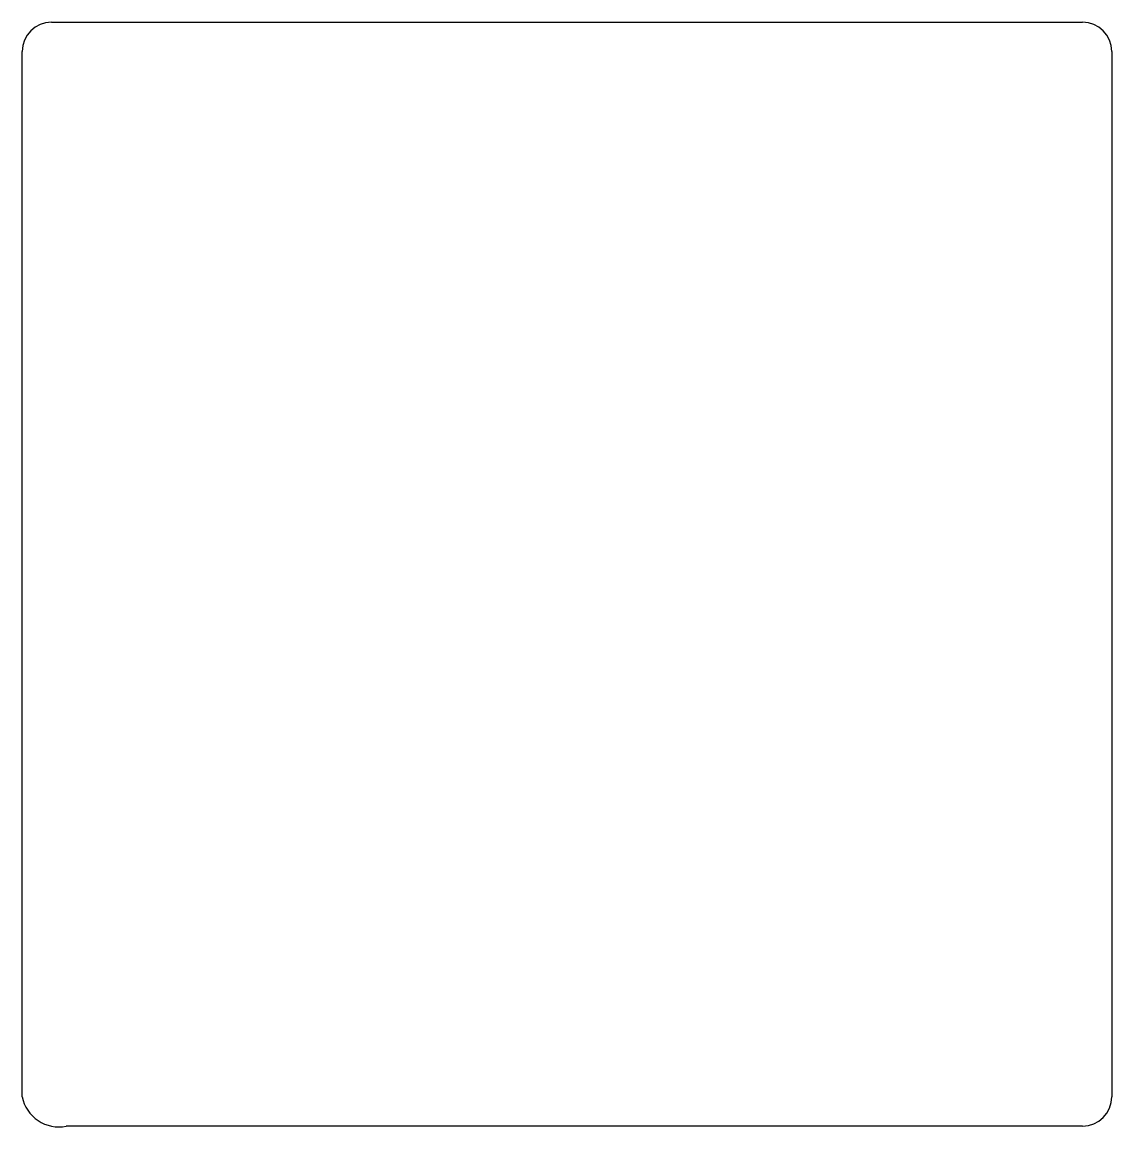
# Model space of a CAD drawing. Extents: x 3 to 77, y 3 to 78.
import ezdxf

# ---------------------------------------------------------------- set-up
doc = ezdxf.new("R2010")
doc.units = 0
doc.layers.add('46', color=140, linetype='CONTINUOUS')

msp = doc.modelspace()

# ---------------------------------------------------------------- linework, layer by layer
at = {"layer": '46'}
for p, q in [((5, 78), (75, 78)), ((3, 5), (3, 76)), ((77, 76), (77, 5)), ((75, 3), (6, 3))]:
    msp.add_line(p, q, dxfattribs=at)
for centre, radius, start, end in [((5, 76), 2, 90, 180), ((75, 76), 2, 0, 90), ((5.5, 5.5), 2.55, 191.3099, 281.3099), ((75, 5), 2, 270, 0)]:
    msp.add_arc(centre, radius, start, end, dxfattribs=at)

doc.saveas('drawing.dxf')
